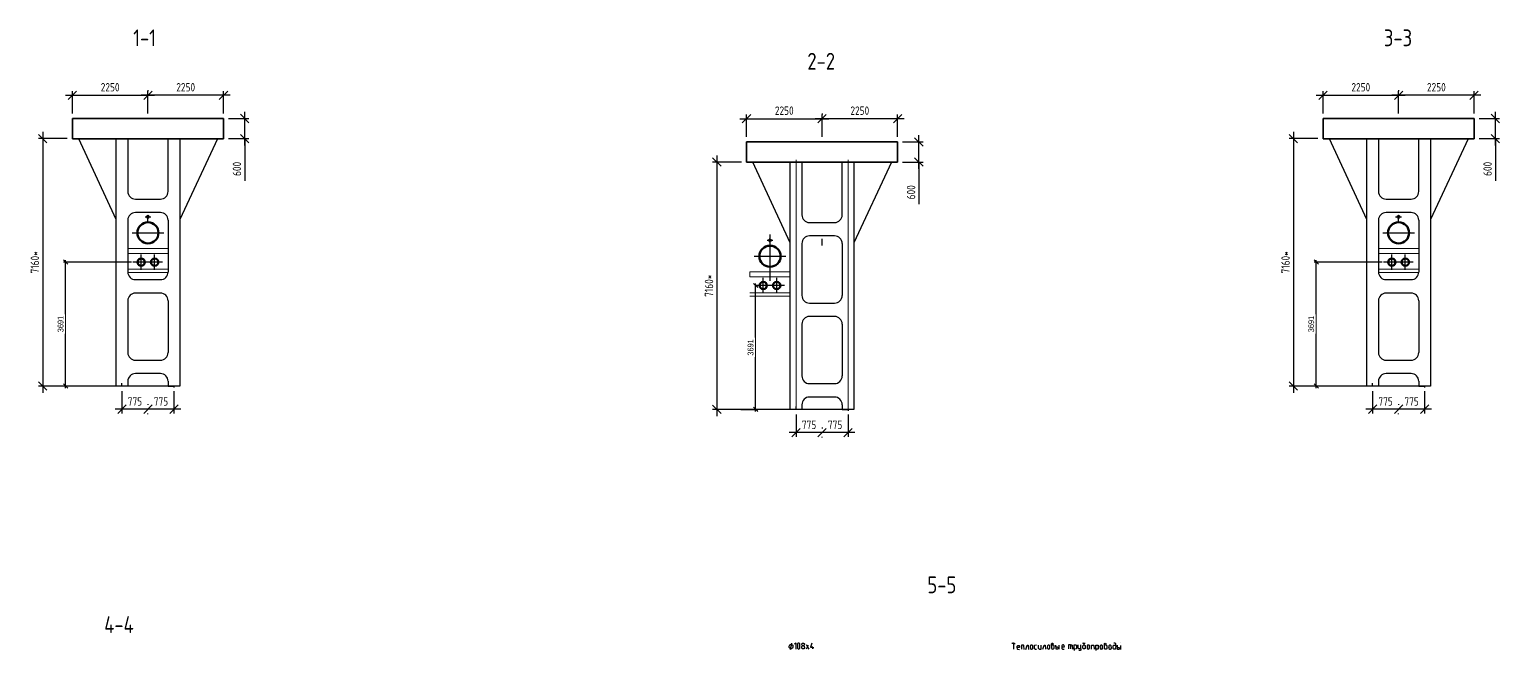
# Model space of a CAD drawing. Header units: inches. Extents: x -228863 to 215834, y 14270 to 189847.
# Drawn here: x 13409 to 57189, y 107798 to 126306 of the extents above; entities that cross this region are included whole.
import ezdxf

# ---------------------------------------------------------------- set-up
doc = ezdxf.new("R2010")
doc.units = ezdxf.units.IN
doc.header["$MEASUREMENT"] = 0
doc.linetypes.add('ACAD_ISO04W100', pattern=[30, 24, -3, 0, -3])
doc.linetypes.add('ГОСТ 2.303 5', pattern=[24, 20, -1.5, 1, -1.5])
doc.layers.get('0').update_dxf_attribs({"linetype": 'CONTINUOUS', "lineweight": 20})
doc.layers.get('Defpoints').update_dxf_attribs({"linetype": 'CONTINUOUS'})
for name, color, linetype in [('PFV', 7, 'CONTINUOUS'), ('неосновной', 7, 'CONTINUOUS'), ('осевая', 7, 'ACAD_ISO04W100')]:
    doc.layers.add(name, color=color, linetype=linetype)
for name, color, linetype, lineweight in [('Text', 7, 'CONTINUOUS', 30), ('Кислород НД', 192, 'CONTINUOUS', 53), ('ПИ_NG LP', 6, 'CONTINUOUS', 53), ('Сж.воздух', 4, 'CONTINUOUS', 53), ('СПДС_РАЗМЕРЫ', 7, 'CONTINUOUS', 25), ('ТХ_Опоры монт.', 36, 'CONTINUOUS', 20)]:
    doc.layers.add(name, color=color, linetype=linetype, lineweight=lineweight)
doc.styles.add('GOST 2.304', font='CS_Gost2304.shx')
doc.styles.get("Standard").update_dxf_attribs({"font": 'txt', "width": 0.75})
doc.styles.add('ГОСТ 2.304', font='CS_Gost2304.shx')
doc.dimstyles.new('10', dxfattribs={"dimtxt": 2.5, "dimasz": 2.5, "dimexe": 1.25, "dimexo": 1.5, "dimgap": 1, "dimtad": 1, "dimdec": 0, "dimlfac": 0.1, "dimtxsty": 'GOST 2.304', "dimblk": 'OBLIQUE', "dimcen": 0, "dimdle": 2, "dimazin": 2, "dimtfac": 0.75, "dimtdec": 0, "dimtmove": 1, "dimatfit": 3, "dimfxl": 1.25, "dimtolj": 1, "dimarcsym": 0})
doc.dimstyles.new('СПДС', dxfattribs={"dimtxt": 3.5, "dimasz": 2.5, "dimexe": 1.25, "dimexo": 0.65, "dimgap": 1.25, "dimtad": 1, "dimdec": 0, "dimtxsty": 'Standard', "dimblk": 'OBLIQUE', "dimblk1": 'OBLIQUE', "dimblk2": 'OBLIQUE', "dimcen": 2.5, "dimdle": 1.25, "dimclrt": 256, "dimadec": 0, "dimazin": 2, "dimtfac": 0.75, "dimtmove": 1, "dimatfit": 3, "dimfxl": 1, "dimtvp": 1, "dimtfill": 1, "dimtolj": 1, "dimarcsym": 1})

# ---------------------------------------------------------------- blocks, each defined once
blk = doc.blocks.new('_Oblique')
at = {"color": 0, "linetype": 'ByBlock', "lineweight": -2}
blk.add_line((-0.5, -0.5), (0.5, 0.5), dxfattribs=at)
blk = doc.blocks.new('*D21')
at = {"layer": 'Defpoints', "color": 0}
for p in [(17713, 115681), (16938, 114992), (16938, 114992)]:
    blk.add_point(p, dxfattribs=at)
at = {"layer": 'неосновной', "color": 0, "lineweight": -2}
for p, q in [((17713, 115531), (17713, 114867)), ((17913, 114992), (16738, 114992)), ((16938, 114842), (16938, 114867))]:
    blk.add_line(p, q, dxfattribs=at)
at = {"layer": 'неосновной', "color": 0, "lineweight": -2, "xscale": 250, "yscale": 250, "zscale": 250, "rotation": 180}
blk.add_blockref('_Oblique', (16938, 114992), dxfattribs=at)
at = {"layer": 'неосновной', "color": 0, "lineweight": -2, "xscale": 250, "yscale": 250, "zscale": 250}
blk.add_blockref('_Oblique', (17713, 114992), dxfattribs=at)
at = {"layer": 'неосновной', "color": 0, "linetype": 'ByBlock', "lineweight": 25, "ltscale": 50, "insert": (17326, 115222), "char_height": 250, "attachment_point": 5, "style": 'GOST 2.304'}
blk.add_mtext('\\A1;775', dxfattribs=at)
blk = doc.blocks.new('*D22')
at = {"layer": 'Defpoints', "color": 0}
for p in [(16163, 115681), (16163, 114992), (16938, 114992)]:
    blk.add_point(p, dxfattribs=at)
at = {"layer": 'неосновной', "color": 0, "lineweight": -2}
for p, q in [((16163, 115531), (16163, 114867)), ((17138, 114992), (15963, 114992)), ((16938, 115142), (16938, 115117))]:
    blk.add_line(p, q, dxfattribs=at)
at = {"layer": 'неосновной', "color": 0, "lineweight": -2, "xscale": 250, "yscale": 250, "zscale": 250, "rotation": 180}
blk.add_blockref('_Oblique', (16163, 114992), dxfattribs=at)
at = {"layer": 'неосновной', "color": 0, "lineweight": -2, "xscale": 250, "yscale": 250, "zscale": 250}
blk.add_blockref('_Oblique', (16938, 114992), dxfattribs=at)
at = {"layer": 'неосновной', "color": 0, "linetype": 'ByBlock', "lineweight": 25, "ltscale": 50, "insert": (16551, 115222), "char_height": 250, "attachment_point": 5, "style": 'GOST 2.304'}
blk.add_mtext('\\A1;775', dxfattribs=at)
blk = doc.blocks.new('*D23')
at = {"layer": 'Defpoints', "color": 0}
for p in [(14688, 123050), (13805, 115681), (15060, 115681)]:
    blk.add_point(p, dxfattribs=at)
at = {"layer": 'неосновной', "color": 0, "lineweight": -2}
for p, q in [((14538, 123050), (13680, 123050)), ((13805, 123250), (13805, 115481)), ((14910, 115681), (13680, 115681))]:
    blk.add_line(p, q, dxfattribs=at)
at = {"layer": 'неосновной', "color": 0, "lineweight": -2, "xscale": 250, "yscale": 250, "zscale": 250}
for p, rotation in [((13805, 123050), 90), ((13805, 115681), 270)]:
    blk.add_blockref('_Oblique', p, dxfattribs=dict(at, rotation=rotation))
at = {"layer": 'неосновной', "color": 0, "linetype": 'ByBlock', "ltscale": 50, "insert": (13573, 119365), "char_height": 250, "attachment_point": 5, "rotation": 90, "style": 'GOST 2.304'}
blk.add_mtext('\\A1;7160*', dxfattribs=at)
blk = doc.blocks.new('*D24')
at = {"layer": 'Defpoints', "color": 0}
for p in [(16938, 124342), (16938, 123650), (19188, 123650)]:
    blk.add_point(p, dxfattribs=at)
at = {"layer": 'неосновной', "color": 0, "lineweight": -2}
for p, q in [((19388, 124342), (16738, 124342)), ((16938, 123800), (16938, 124467)), ((19188, 123800), (19188, 124467))]:
    blk.add_line(p, q, dxfattribs=at)
at = {"layer": 'неосновной', "color": 0, "lineweight": -2, "xscale": 250, "yscale": 250, "zscale": 250, "rotation": 180}
blk.add_blockref('_Oblique', (16938, 124342), dxfattribs=at)
at = {"layer": 'неосновной', "color": 0, "lineweight": -2, "xscale": 250, "yscale": 250, "zscale": 250}
blk.add_blockref('_Oblique', (19188, 124342), dxfattribs=at)
at = {"layer": 'неосновной', "color": 0, "linetype": 'ByBlock', "ltscale": 50, "insert": (18063, 124582), "char_height": 250, "attachment_point": 5, "style": 'GOST 2.304'}
blk.add_mtext('\\A1;2250', dxfattribs=at)
blk = doc.blocks.new('*D25')
at = {"layer": 'Defpoints', "color": 0}
for p in [(16938, 124342), (16938, 124342), (14688, 123650)]:
    blk.add_point(p, dxfattribs=at)
at = {"layer": 'неосновной', "color": 0, "lineweight": -2}
for p, q in [((14488, 124342), (17138, 124342)), ((14688, 123800), (14688, 124467)), ((16938, 124492), (16938, 124467))]:
    blk.add_line(p, q, dxfattribs=at)
at = {"layer": 'неосновной', "color": 0, "lineweight": -2, "xscale": 250, "yscale": 250, "zscale": 250, "rotation": 180}
blk.add_blockref('_Oblique', (14688, 124342), dxfattribs=at)
at = {"layer": 'неосновной', "color": 0, "lineweight": -2, "xscale": 250, "yscale": 250, "zscale": 250}
blk.add_blockref('_Oblique', (16938, 124342), dxfattribs=at)
at = {"layer": 'неосновной', "color": 0, "linetype": 'ByBlock', "ltscale": 50, "insert": (15813, 124582), "char_height": 250, "attachment_point": 5, "style": 'GOST 2.304'}
blk.add_mtext('\\A1;2250', dxfattribs=at)
blk = doc.blocks.new('*D26')
at = {"layer": 'Defpoints', "color": 0}
for p in [(19188, 123650), (19822, 123650), (19188, 123050)]:
    blk.add_point(p, dxfattribs=at)
at = {"layer": 'неосновной', "color": 0, "lineweight": -2}
for p, q in [((19338, 123650), (19947, 123650)), ((19822, 122850), (19822, 123850)), ((19338, 123050), (19947, 123050)), ((19822, 123050), (19822, 121797))]:
    blk.add_line(p, q, dxfattribs=at)
at = {"layer": 'неосновной', "color": 0, "lineweight": -2, "xscale": 250, "yscale": 250, "zscale": 250}
for p, rotation in [((19822, 123650), 90), ((19822, 123050), 270)]:
    blk.add_blockref('_Oblique', p, dxfattribs=dict(at, rotation=rotation))
at = {"layer": 'неосновной', "color": 0, "linetype": 'ByBlock', "ltscale": 50, "insert": (19589, 122150), "char_height": 250, "attachment_point": 5, "rotation": 90, "style": 'GOST 2.304'}
blk.add_mtext('\\A1;600', dxfattribs=at)
blk = doc.blocks.new('*D159')
at = {"layer": 'Defpoints', "color": 0}
for p in [(14487, 119373), (16485, 119373), (14487, 115681)]:
    blk.add_point(p, dxfattribs=at)
at = {"layer": 'СПДС_РАЗМЕРЫ', "color": 0, "lineweight": -2}
for p, q in [((16452, 119373), (14424, 119373)), ((14487, 115619), (14487, 119435)), ((14454, 115681), (14424, 115681))]:
    blk.add_line(p, q, dxfattribs=at)
at = {"layer": 'СПДС_РАЗМЕРЫ', "color": 0, "lineweight": -2, "xscale": 125, "yscale": 125, "zscale": 125}
for p, rotation in [((14487, 119373), 90), ((14487, 115681), 270)]:
    blk.add_blockref('_Oblique', p, dxfattribs=dict(at, rotation=rotation))
at = {"layer": 'СПДС_РАЗМЕРЫ', "linetype": 'ByBlock', "ltscale": 50, "insert": (14337, 117527), "char_height": 175, "attachment_point": 5, "rotation": 90, "bg_fill": 3, "box_fill_scale": 1.25, "bg_fill_color": 256, "bg_fill_true_color": 13158600, "bg_fill_transparency": 0}
blk.add_mtext('\\A1;3691', dxfattribs=at)
blk = doc.blocks.new('*D160')
at = {"layer": 'Defpoints', "color": 0}
for p in [(37787, 114984), (37012, 114294), (37012, 114294)]:
    blk.add_point(p, dxfattribs=at)
at = {"layer": 'неосновной', "color": 0, "lineweight": -2}
for p, q in [((37787, 114834), (37787, 114169)), ((37987, 114294), (36812, 114294)), ((37012, 114144), (37012, 114169))]:
    blk.add_line(p, q, dxfattribs=at)
at = {"layer": 'неосновной', "color": 0, "lineweight": -2, "xscale": 250, "yscale": 250, "zscale": 250, "rotation": 180}
blk.add_blockref('_Oblique', (37012, 114294), dxfattribs=at)
at = {"layer": 'неосновной', "color": 0, "lineweight": -2, "xscale": 250, "yscale": 250, "zscale": 250}
blk.add_blockref('_Oblique', (37787, 114294), dxfattribs=at)
at = {"layer": 'неосновной', "color": 0, "linetype": 'ByBlock', "lineweight": 25, "ltscale": 50, "insert": (37400, 114525), "char_height": 250, "attachment_point": 5, "style": 'GOST 2.304'}
blk.add_mtext('\\A1;775', dxfattribs=at)
blk = doc.blocks.new('*D161')
at = {"layer": 'Defpoints', "color": 0}
for p in [(36237, 114984), (36237, 114294), (37012, 114294)]:
    blk.add_point(p, dxfattribs=at)
at = {"layer": 'неосновной', "color": 0, "lineweight": -2}
for p, q in [((36237, 114834), (36237, 114169)), ((37212, 114294), (36037, 114294)), ((37012, 114444), (37012, 114419))]:
    blk.add_line(p, q, dxfattribs=at)
at = {"layer": 'неосновной', "color": 0, "lineweight": -2, "xscale": 250, "yscale": 250, "zscale": 250, "rotation": 180}
blk.add_blockref('_Oblique', (36237, 114294), dxfattribs=at)
at = {"layer": 'неосновной', "color": 0, "lineweight": -2, "xscale": 250, "yscale": 250, "zscale": 250}
blk.add_blockref('_Oblique', (37012, 114294), dxfattribs=at)
at = {"layer": 'неосновной', "color": 0, "linetype": 'ByBlock', "lineweight": 25, "ltscale": 50, "insert": (36624, 114525), "char_height": 250, "attachment_point": 5, "style": 'GOST 2.304'}
blk.add_mtext('\\A1;775', dxfattribs=at)
blk = doc.blocks.new('*D162')
at = {"layer": 'Defpoints', "color": 0}
for p in [(34762, 122352), (33879, 114984), (35133, 114984)]:
    blk.add_point(p, dxfattribs=at)
at = {"layer": 'неосновной', "color": 0, "lineweight": -2}
for p, q in [((34612, 122352), (33754, 122352)), ((33879, 122552), (33879, 114784)), ((34983, 114984), (33754, 114984))]:
    blk.add_line(p, q, dxfattribs=at)
at = {"layer": 'неосновной', "color": 0, "lineweight": -2, "xscale": 250, "yscale": 250, "zscale": 250}
for p, rotation in [((33879, 122352), 90), ((33879, 114984), 270)]:
    blk.add_blockref('_Oblique', p, dxfattribs=dict(at, rotation=rotation))
at = {"layer": 'неосновной', "color": 0, "linetype": 'ByBlock', "ltscale": 50, "insert": (33646, 118668), "char_height": 250, "attachment_point": 5, "rotation": 90, "style": 'GOST 2.304'}
blk.add_mtext('\\A1;7160*', dxfattribs=at)
blk = doc.blocks.new('*D163')
at = {"layer": 'Defpoints', "color": 0}
for p in [(37012, 123645), (37012, 122952), (39262, 122952)]:
    blk.add_point(p, dxfattribs=at)
at = {"layer": 'неосновной', "color": 0, "lineweight": -2}
for p, q in [((39462, 123645), (36812, 123645)), ((37012, 123102), (37012, 123770)), ((39262, 123102), (39262, 123770))]:
    blk.add_line(p, q, dxfattribs=at)
at = {"layer": 'неосновной', "color": 0, "lineweight": -2, "xscale": 250, "yscale": 250, "zscale": 250, "rotation": 180}
blk.add_blockref('_Oblique', (37012, 123645), dxfattribs=at)
at = {"layer": 'неосновной', "color": 0, "lineweight": -2, "xscale": 250, "yscale": 250, "zscale": 250}
blk.add_blockref('_Oblique', (39262, 123645), dxfattribs=at)
at = {"layer": 'неосновной', "color": 0, "linetype": 'ByBlock', "ltscale": 50, "insert": (38137, 123885), "char_height": 250, "attachment_point": 5, "style": 'GOST 2.304'}
blk.add_mtext('\\A1;2250', dxfattribs=at)
blk = doc.blocks.new('*D164')
at = {"layer": 'Defpoints', "color": 0}
for p in [(37012, 123645), (37012, 123645), (34762, 122952)]:
    blk.add_point(p, dxfattribs=at)
at = {"layer": 'неосновной', "color": 0, "lineweight": -2}
for p, q in [((34562, 123645), (37212, 123645)), ((34762, 123102), (34762, 123770)), ((37012, 123795), (37012, 123770))]:
    blk.add_line(p, q, dxfattribs=at)
at = {"layer": 'неосновной', "color": 0, "lineweight": -2, "xscale": 250, "yscale": 250, "zscale": 250, "rotation": 180}
blk.add_blockref('_Oblique', (34762, 123645), dxfattribs=at)
at = {"layer": 'неосновной', "color": 0, "lineweight": -2, "xscale": 250, "yscale": 250, "zscale": 250}
blk.add_blockref('_Oblique', (37012, 123645), dxfattribs=at)
at = {"layer": 'неосновной', "color": 0, "linetype": 'ByBlock', "ltscale": 50, "insert": (35887, 123885), "char_height": 250, "attachment_point": 5, "style": 'GOST 2.304'}
blk.add_mtext('\\A1;2250', dxfattribs=at)
blk = doc.blocks.new('*D165')
at = {"layer": 'Defpoints', "color": 0}
for p in [(39262, 122952), (39895, 122952), (39262, 122352)]:
    blk.add_point(p, dxfattribs=at)
at = {"layer": 'неосновной', "color": 0, "lineweight": -2}
for p, q in [((39895, 122152), (39895, 123152)), ((39412, 122952), (40020, 122952)), ((39412, 122352), (40020, 122352)), ((39895, 122352), (39895, 121100))]:
    blk.add_line(p, q, dxfattribs=at)
at = {"layer": 'неосновной', "color": 0, "lineweight": -2, "xscale": 250, "yscale": 250, "zscale": 250}
for p, rotation in [((39895, 122952), 90), ((39895, 122352), 270)]:
    blk.add_blockref('_Oblique', p, dxfattribs=dict(at, rotation=rotation))
at = {"layer": 'неосновной', "color": 0, "linetype": 'ByBlock', "ltscale": 50, "insert": (39663, 121453), "char_height": 250, "attachment_point": 5, "rotation": 90, "style": 'GOST 2.304'}
blk.add_mtext('\\A1;600', dxfattribs=at)
blk = doc.blocks.new('*D166')
at = {"layer": 'Defpoints', "color": 0}
for p in [(35009, 118676), (35033, 118676), (34561, 114984)]:
    blk.add_point(p, dxfattribs=at)
at = {"layer": 'СПДС_РАЗМЕРЫ', "color": 0, "lineweight": -2}
for p, q in [((35033, 114922), (35033, 118738)), ((35041, 118676), (35096, 118676)), ((34593, 114984), (35096, 114984))]:
    blk.add_line(p, q, dxfattribs=at)
at = {"layer": 'СПДС_РАЗМЕРЫ', "color": 0, "lineweight": -2, "xscale": 125, "yscale": 125, "zscale": 125}
for p, rotation in [((35033, 118676), 90), ((35033, 114984), 270)]:
    blk.add_blockref('_Oblique', p, dxfattribs=dict(at, rotation=rotation))
at = {"layer": 'СПДС_РАЗМЕРЫ', "linetype": 'ByBlock', "ltscale": 50, "insert": (34883, 116830), "char_height": 175, "attachment_point": 5, "rotation": 90, "bg_fill": 3, "box_fill_scale": 1.25, "bg_fill_color": 256, "bg_fill_true_color": 13158600, "bg_fill_transparency": 0}
blk.add_mtext('\\A1;3691', dxfattribs=at)
blk = doc.blocks.new('*D174')
at = {"layer": 'Defpoints', "color": 0}
for p in [(54956, 115681), (54180, 114992), (54180, 114992)]:
    blk.add_point(p, dxfattribs=at)
at = {"layer": 'неосновной', "color": 0, "lineweight": -2}
for p, q in [((54956, 115531), (54956, 114867)), ((55156, 114992), (53980, 114992)), ((54180, 114842), (54180, 114867))]:
    blk.add_line(p, q, dxfattribs=at)
at = {"layer": 'неосновной', "color": 0, "lineweight": -2, "xscale": 250, "yscale": 250, "zscale": 250, "rotation": 180}
blk.add_blockref('_Oblique', (54180, 114992), dxfattribs=at)
at = {"layer": 'неосновной', "color": 0, "lineweight": -2, "xscale": 250, "yscale": 250, "zscale": 250}
blk.add_blockref('_Oblique', (54956, 114992), dxfattribs=at)
at = {"layer": 'неосновной', "color": 0, "linetype": 'ByBlock', "lineweight": 25, "ltscale": 50, "insert": (54568, 115222), "char_height": 250, "attachment_point": 5, "style": 'GOST 2.304'}
blk.add_mtext('\\A1;775', dxfattribs=at)
blk = doc.blocks.new('*D175')
at = {"layer": 'Defpoints', "color": 0}
for p in [(53406, 115681), (53406, 114992), (54180, 114992)]:
    blk.add_point(p, dxfattribs=at)
at = {"layer": 'неосновной', "color": 0, "lineweight": -2}
for p, q in [((53406, 115531), (53406, 114867)), ((54380, 114992), (53206, 114992)), ((54180, 115142), (54180, 115117))]:
    blk.add_line(p, q, dxfattribs=at)
at = {"layer": 'неосновной', "color": 0, "lineweight": -2, "xscale": 250, "yscale": 250, "zscale": 250, "rotation": 180}
blk.add_blockref('_Oblique', (53406, 114992), dxfattribs=at)
at = {"layer": 'неосновной', "color": 0, "lineweight": -2, "xscale": 250, "yscale": 250, "zscale": 250}
blk.add_blockref('_Oblique', (54180, 114992), dxfattribs=at)
at = {"layer": 'неосновной', "color": 0, "linetype": 'ByBlock', "lineweight": 25, "ltscale": 50, "insert": (53793, 115222), "char_height": 250, "attachment_point": 5, "style": 'GOST 2.304'}
blk.add_mtext('\\A1;775', dxfattribs=at)
blk = doc.blocks.new('*D176')
at = {"layer": 'Defpoints', "color": 0}
for p in [(51930, 123050), (51047, 115681), (52302, 115681)]:
    blk.add_point(p, dxfattribs=at)
at = {"layer": 'неосновной', "color": 0, "lineweight": -2}
for p, q in [((51780, 123050), (50922, 123050)), ((51047, 123250), (51047, 115481)), ((52152, 115681), (50922, 115681))]:
    blk.add_line(p, q, dxfattribs=at)
at = {"layer": 'неосновной', "color": 0, "lineweight": -2, "xscale": 250, "yscale": 250, "zscale": 250}
for p, rotation in [((51047, 123050), 90), ((51047, 115681), 270)]:
    blk.add_blockref('_Oblique', p, dxfattribs=dict(at, rotation=rotation))
at = {"layer": 'неосновной', "color": 0, "linetype": 'ByBlock', "ltscale": 50, "insert": (50815, 119365), "char_height": 250, "attachment_point": 5, "rotation": 90, "style": 'GOST 2.304'}
blk.add_mtext('\\A1;7160*', dxfattribs=at)
blk = doc.blocks.new('*D177')
at = {"layer": 'Defpoints', "color": 0}
for p in [(54180, 124342), (54180, 123650), (56430, 123650)]:
    blk.add_point(p, dxfattribs=at)
at = {"layer": 'неосновной', "color": 0, "lineweight": -2}
for p, q in [((56630, 124342), (53980, 124342)), ((54180, 123800), (54180, 124467)), ((56430, 123800), (56430, 124467))]:
    blk.add_line(p, q, dxfattribs=at)
at = {"layer": 'неосновной', "color": 0, "lineweight": -2, "xscale": 250, "yscale": 250, "zscale": 250, "rotation": 180}
blk.add_blockref('_Oblique', (54180, 124342), dxfattribs=at)
at = {"layer": 'неосновной', "color": 0, "lineweight": -2, "xscale": 250, "yscale": 250, "zscale": 250}
blk.add_blockref('_Oblique', (56430, 124342), dxfattribs=at)
at = {"layer": 'неосновной', "color": 0, "linetype": 'ByBlock', "ltscale": 50, "insert": (55306, 124582), "char_height": 250, "attachment_point": 5, "style": 'GOST 2.304'}
blk.add_mtext('\\A1;2250', dxfattribs=at)
blk = doc.blocks.new('*D178')
at = {"layer": 'Defpoints', "color": 0}
for p in [(54180, 124342), (54180, 124342), (51930, 123650)]:
    blk.add_point(p, dxfattribs=at)
at = {"layer": 'неосновной', "color": 0, "lineweight": -2}
for p, q in [((51730, 124342), (54380, 124342)), ((51930, 123800), (51930, 124467)), ((54180, 124492), (54180, 124467))]:
    blk.add_line(p, q, dxfattribs=at)
at = {"layer": 'неосновной', "color": 0, "lineweight": -2, "xscale": 250, "yscale": 250, "zscale": 250, "rotation": 180}
blk.add_blockref('_Oblique', (51930, 124342), dxfattribs=at)
at = {"layer": 'неосновной', "color": 0, "lineweight": -2, "xscale": 250, "yscale": 250, "zscale": 250}
blk.add_blockref('_Oblique', (54180, 124342), dxfattribs=at)
at = {"layer": 'неосновной', "color": 0, "linetype": 'ByBlock', "ltscale": 50, "insert": (53056, 124582), "char_height": 250, "attachment_point": 5, "style": 'GOST 2.304'}
blk.add_mtext('\\A1;2250', dxfattribs=at)
blk = doc.blocks.new('*D179')
at = {"layer": 'Defpoints', "color": 0}
for p in [(56430, 123650), (57064, 123650), (56430, 123050)]:
    blk.add_point(p, dxfattribs=at)
at = {"layer": 'неосновной', "color": 0, "lineweight": -2}
for p, q in [((56580, 123650), (57189, 123650)), ((57064, 122850), (57064, 123850)), ((56580, 123050), (57189, 123050)), ((57064, 123050), (57064, 121797))]:
    blk.add_line(p, q, dxfattribs=at)
at = {"layer": 'неосновной', "color": 0, "lineweight": -2, "xscale": 250, "yscale": 250, "zscale": 250}
for p, rotation in [((57064, 123650), 90), ((57064, 123050), 270)]:
    blk.add_blockref('_Oblique', p, dxfattribs=dict(at, rotation=rotation))
at = {"layer": 'неосновной', "color": 0, "linetype": 'ByBlock', "ltscale": 50, "insert": (56831, 122150), "char_height": 250, "attachment_point": 5, "rotation": 90, "style": 'GOST 2.304'}
blk.add_mtext('\\A1;600', dxfattribs=at)
blk = doc.blocks.new('*D180')
at = {"layer": 'Defpoints', "color": 0}
for p in [(51729, 119373), (53727, 119373), (51729, 115681)]:
    blk.add_point(p, dxfattribs=at)
at = {"layer": 'СПДС_РАЗМЕРЫ', "color": 0, "lineweight": -2}
for p, q in [((53695, 119373), (51667, 119373)), ((51729, 115619), (51729, 119435)), ((51697, 115681), (51667, 115681))]:
    blk.add_line(p, q, dxfattribs=at)
at = {"layer": 'СПДС_РАЗМЕРЫ', "color": 0, "lineweight": -2, "xscale": 125, "yscale": 125, "zscale": 125}
for p, rotation in [((51729, 119373), 90), ((51729, 115681), 270)]:
    blk.add_blockref('_Oblique', p, dxfattribs=dict(at, rotation=rotation))
at = {"layer": 'СПДС_РАЗМЕРЫ', "linetype": 'ByBlock', "ltscale": 50, "insert": (51579, 117527), "char_height": 175, "attachment_point": 5, "rotation": 90, "bg_fill": 3, "box_fill_scale": 1.25, "bg_fill_color": 256, "bg_fill_true_color": 13158600, "bg_fill_transparency": 0}
blk.add_mtext('\\A1;3691', dxfattribs=at)

msp = doc.modelspace()

# ---------------------------------------------------------------- linework, layer by layer
at = {"linetype": 'ByBlock', "ltscale": 100}
for p, q in [((16338.327, 119779.5), (17538.327, 119779.5)), ((16338.327, 119629.5), (17538.327, 119629.5)), ((53580.5, 119779.5), (54780.5, 119779.5)), ((53580.5, 119629.5), (54780.5, 119629.5)), ((16338.327, 119158.217), (17538.327, 119158.217)), ((34862, 119082.283), (36062, 119082.283)), ((53580.5, 119158.217), (54780.5, 119158.217)), ((16338.327, 119058.217), (17538.327, 119058.217)), ((34862, 118932.283), (36062, 118932.283)), ((53580.5, 119058.217), (54780.5, 119058.217)), ((34862, 118461), (36062, 118461)), ((34862, 118361), (36062, 118361))]:
    msp.add_line(p, q, dxfattribs=at)
at = {"layer": 'PFV', "color": 0}
for points in [[(36073.947, 107865.324, 0), (36048.442, 107871.699, 0), (36032.502, 107894.014, 0), (36032.502, 107932.269, 0), (36051.632, 107973.714, 0), (36073.947, 107983.279, 0), (36093.077, 107983.279, 0), (36099.452, 107973.714, 0)], [(36073.947, 107855.759, 0), (36099.452, 107957.774, 0), (36099.452, 107980.089, 0), (36109.017, 107980.089, 0), (36137.708, 107964.149, 0), (36147.272, 107945.024, 0), (36144.083, 107897.204, 0), (36128.143, 107868.509, 0), (36105.827, 107855.759, 0), (36070.758, 107852.573, 0), (36061.197, 107817.503, 0)], [(36105.827, 107980.089, 0), (36105.827, 107999.219, 0), (36109.017, 108002.404, 0), (36109.017, 108008.78, 0), (36112.203, 108011.969, 0), (36112.203, 108015.159, 0)], [(36230.158, 108021.534, 0), (36204.653, 108002.404, 0), (36191.903, 107986.464, 0)], [(36230.158, 108021.534, 0), (36230.158, 108027.909, 0)], [(36230.158, 108021.534, 0), (36230.158, 107846.194, 0)], [(36309.858, 107846.194, 0), (36335.359, 107852.573, 0), (36354.489, 107871.699, 0), (36354.489, 108002.404, 0), (36332.173, 108024.72, 0), (36303.479, 108024.72, 0), (36284.353, 108008.78, 0), (36277.978, 107992.84, 0), (36281.163, 107868.509, 0), (36309.858, 107846.194, 0)], [(36430.999, 107945.024, 0), (36408.684, 107983.279, 0), (36421.434, 108015.159, 0), (36434.189, 108024.72, 0), (36459.689, 108024.72, 0), (36478.819, 108008.78, 0), (36485.194, 107999.219, 0), (36482.004, 107967.339, 0), (36466.064, 107951.399, 0), (36469.254, 107938.644, 0), (36482.004, 107925.894, 0), (36488.384, 107884.449, 0), (36466.064, 107849.384, 0), (36434.189, 107849.384, 0), (36411.869, 107874.888, 0), (36411.869, 107922.704, 0), (36430.999, 107945.024, 0), (36427.809, 107948.209, 0)], [(36430.999, 107945.024, 0), (36434.189, 107945.024, 0), (36437.374, 107948.209, 0), (36459.689, 107948.209, 0), (36462.879, 107945.024, 0), (36466.064, 107945.024, 0)], [(36577.645, 107900.389, 0), (36558.519, 107878.074, 0), (36539.389, 107843.008, 0)], [(36577.645, 107922.704, 0), (36564.894, 107932.269, 0), (36545.765, 107967.339, 0)], [(36577.645, 107900.389, 0), (36577.645, 107922.704, 0), (36590.395, 107929.084, 0), (36609.525, 107964.149, 0)], [(36577.645, 107900.389, 0), (36584.02, 107900.389, 0), (36615.9, 107846.194, 0)], [(36730.666, 107890.829, 0), (36676.47, 107894.014, 0), (36676.47, 107913.144, 0), (36717.915, 108027.909, 0)], [(36730.666, 107890.829, 0), (36733.855, 107894.014, 0), (36730.666, 107897.204, 0), (36730.666, 107922.704, 0)], [(36730.666, 107890.829, 0), (36765.735, 107890.829, 0)], [(36730.666, 107890.829, 0), (36730.666, 107849.384, 0)], [(36733.855, 107890.829, 0), (36730.666, 107890.829, 0)], [(42714.468, 108015.159, 0), (42695.338, 108015.159, 0), (42692.153, 108011.969, 0), (42663.458, 108011.969, 0)], [(42714.468, 108015.159, 0), (42711.278, 107836.633, 0)], [(42714.468, 108015.159, 0), (42739.973, 108015.159, 0), (42743.158, 108011.969, 0), (42762.288, 108011.969, 0)], [(42819.669, 107894.014, 0), (42819.669, 107925.894, 0), (42838.798, 107954.584, 0), (42880.243, 107954.584, 0), (42892.994, 107938.644, 0), (42892.994, 107894.014, 0), (42816.483, 107890.829, 0), (42819.669, 107849.384, 0), (42832.423, 107836.633, 0), (42838.798, 107836.633, 0), (42896.179, 107833.444, 0)], [(43026.889, 107833.444, 0), (43023.699, 107948.209, 0), (43014.134, 107957.774, 0), (42947.189, 107957.774, 0), (42947.189, 107836.633, 0)], [(43081.084, 107833.444, 0), (43116.15, 107964.149, 0), (43154.405, 107964.149, 0), (43157.595, 107833.444, 0)], [(43250.045, 107839.819, 0), (43281.925, 107855.759, 0), (43288.301, 107868.509, 0), (43288.301, 107941.834, 0), (43265.985, 107964.149, 0), (43227.73, 107957.774, 0), (43221.355, 107954.584, 0), (43211.79, 107922.704, 0), (43214.975, 107858.948, 0), (43234.105, 107843.008, 0), (43246.856, 107843.008, 0), (43250.045, 107839.819, 0)], [(43358.436, 107839.819, 0), (43342.496, 107855.759, 0), (43342.496, 107948.209, 0), (43348.871, 107960.964, 0), (43399.881, 107967.339, 0)], [(43358.436, 107839.819, 0), (43399.881, 107839.819, 0)], [(43485.952, 107839.819, 0), (43466.826, 107852.573, 0), (43457.261, 107865.324, 0), (43454.076, 107964.149, 0)], [(43485.952, 107839.819, 0), (43533.772, 107843.008, 0), (43533.772, 107964.149, 0)], [(43584.782, 107836.633, 0), (43623.037, 107964.149, 0), (43661.292, 107964.149, 0), (43664.478, 107843.008, 0)], [(43750.553, 107852.573, 0), (43750.553, 107843.008, 0), (43776.058, 107849.384, 0), (43791.998, 107862.134, 0), (43798.373, 107878.074, 0), (43795.188, 107938.644, 0), (43779.248, 107960.964, 0), (43744.178, 107964.149, 0), (43721.863, 107945.024, 0), (43718.673, 107897.204, 0), (43721.863, 107865.324, 0), (43725.052, 107858.948, 0), (43734.613, 107858.948, 0), (43750.553, 107852.573, 0), (43740.992, 107846.194, 0), (43740.992, 107855.759, 0)], [(43725.052, 107865.324, 0), (43728.238, 107865.324, 0), (43728.238, 107868.509, 0), (43725.052, 107871.699, 0), (43721.863, 107871.699, 0)], [(43740.992, 107855.759, 0), (43740.992, 107858.948, 0), (43737.803, 107862.134, 0), (43734.613, 107862.134, 0), (43734.613, 107858.948, 0)], [(43734.613, 107858.948, 0), (43734.613, 107855.759, 0)], [(43750.553, 107852.573, 0), (43753.743, 107855.759, 0)], [(43849.383, 107954.584, 0), (43849.383, 108002.404, 0), (43862.133, 108018.344, 0), (43884.448, 108018.344, 0), (43890.823, 107996.029, 0), (43878.073, 107976.899, 0), (43874.883, 107964.149, 0), (43849.383, 107954.584, 0), (43849.383, 107878.074, 0), (43858.943, 107855.759, 0), (43862.133, 107855.759, 0), (43871.698, 107846.194, 0), (43903.578, 107849.384, 0), (43922.704, 107868.509, 0), (43922.704, 107945.024, 0), (43903.578, 107964.149, 0), (43878.073, 107967.339, 0)], [(43878.073, 107967.339, 0), (43874.883, 107967.339, 0)], [(43980.089, 107906.769, 0), (44018.344, 107906.769, 0), (44040.659, 107894.014, 0), (44040.659, 107858.948, 0), (44021.529, 107843.008, 0), (43980.089, 107846.194, 0), (43976.899, 107964.149, 0)], [(44075.724, 107843.008, 0), (44075.724, 107960.964, 0), (44072.539, 107964.149, 0)], [(44155.425, 107906.769, 0), (44228.75, 107906.769, 0), (44222.375, 107954.584, 0), (44203.245, 107967.339, 0), (44180.93, 107967.339, 0), (44164.99, 107960.964, 0), (44155.425, 107945.024, 0), (44155.425, 107862.134, 0), (44174.554, 107843.008, 0), (44225.56, 107846.194, 0)], [(44410.461, 107970.524, 0), (44359.455, 107970.524, 0), (44356.266, 107967.339, 0), (44353.08, 107967.339, 0), (44353.08, 107849.384, 0)], [(44410.461, 107970.524, 0), (44410.461, 107849.384, 0)], [(44410.461, 107970.524, 0), (44442.341, 107970.524, 0), (44464.656, 107957.774, 0), (44467.846, 107846.194, 0)], [(44522.041, 107846.194, 0), (44518.851, 107948.209, 0), (44522.041, 107967.339, 0), (44563.486, 107973.714, 0), (44588.987, 107957.774, 0), (44588.987, 107858.948, 0), (44576.236, 107849.384, 0), (44522.041, 107846.194, 0), (44518.851, 107801.563, 0)], [(44719.692, 107849.384, 0), (44655.937, 107852.573, 0), (44643.182, 107871.699, 0), (44643.182, 107967.339, 0)], [(44719.692, 107849.384, 0), (44719.692, 107811.128, 0), (44700.567, 107798.378, 0), (44659.122, 107798.378, 0)], [(44719.692, 107849.384, 0), (44722.882, 107852.573, 0), (44722.882, 107967.339, 0)], [(44821.708, 107970.524, 0), (44847.213, 107951.399, 0), (44847.213, 107862.134, 0), (44828.083, 107849.384, 0), (44802.582, 107849.384, 0), (44777.077, 107868.509, 0), (44777.077, 107945.024, 0), (44793.017, 107964.149, 0), (44821.708, 107970.524, 0), (44815.333, 107986.464, 0), (44789.828, 108008.78, 0), (44786.642, 108024.72, 0), (44847.213, 108024.72, 0)], [(44786.642, 108024.72, 0), (44777.077, 108024.72, 0)], [(44939.663, 107846.194, 0), (44958.793, 107852.573, 0), (44974.733, 107862.134, 0), (44974.733, 107948.209, 0), (44961.978, 107964.149, 0), (44920.538, 107964.149, 0), (44904.598, 107945.024, 0), (44904.598, 107868.509, 0), (44920.538, 107852.573, 0), (44930.098, 107852.573, 0), (44939.663, 107846.194, 0)], [(45032.114, 107839.819, 0), (45035.303, 107964.149, 0), (45092.684, 107964.149, 0), (45108.624, 107951.399, 0), (45111.814, 107839.819, 0)], [(45162.819, 107843.008, 0), (45162.819, 107964.149, 0), (45213.829, 107964.149, 0), (45229.769, 107957.774, 0), (45236.144, 107948.209, 0), (45236.144, 107852.573, 0), (45226.58, 107843.008, 0), (45162.819, 107843.008, 0), (45162.819, 107798.378, 0)], [(45328.595, 107839.819, 0), (45360.475, 107855.759, 0), (45366.85, 107874.888, 0), (45363.66, 107938.644, 0), (45344.535, 107960.964, 0), (45312.655, 107960.964, 0), (45299.905, 107951.399, 0), (45287.15, 107922.704, 0), (45290.34, 107868.509, 0), (45309.465, 107846.194, 0), (45312.655, 107846.194, 0), (45328.595, 107839.819, 0)], [(45481.616, 107954.584, 0), (45459.301, 107967.339, 0), (45424.235, 107957.774, 0), (45424.235, 108008.78, 0), (45443.361, 108015.159, 0), (45459.301, 108008.78, 0), (45459.301, 107980.089, 0), (45459.301, 107973.714, 0), (45462.49, 107967.339, 0)], [(45481.616, 107954.584, 0), (45487.991, 107954.584, 0), (45497.556, 107929.084, 0), (45494.37, 107855.759, 0), (45468.865, 107839.819, 0), (45443.361, 107843.008, 0), (45424.235, 107855.759, 0), (45424.235, 107951.399, 0), (45427.421, 107957.774, 0)], [(45475.241, 107957.774, 0), (45475.241, 107960.964, 0)], [(45481.616, 107954.584, 0), (45481.616, 107951.399, 0), (45478.43, 107951.399, 0), (45475.241, 107954.584, 0), (45475.241, 107957.774, 0)], [(45551.751, 107890.829, 0), (45554.941, 107897.204, 0), (45554.941, 107890.829, 0), (45554.941, 107858.948, 0), (45577.256, 107839.819, 0), (45590.006, 107839.819, 0), (45599.571, 107836.633, 0), (45621.886, 107852.573, 0), (45631.451, 107884.449, 0), (45625.076, 107941.834, 0), (45599.571, 107964.149, 0), (45570.881, 107957.774, 0), (45554.941, 107941.834, 0), (45554.941, 107897.204, 0)], [(45752.592, 107945.024, 0), (45758.967, 107951.399, 0), (45755.782, 107855.759, 0), (45736.652, 107836.633, 0), (45704.772, 107836.633, 0), (45685.647, 107858.948, 0), (45679.271, 107871.699, 0), (45682.457, 107919.519, 0), (45695.211, 107957.774, 0), (45739.842, 107957.774, 0), (45749.407, 107945.024, 0), (45755.782, 107945.024, 0)], [(45758.967, 107951.399, 0), (45758.967, 107996.029, 0), (45727.092, 108018.344, 0), (45701.587, 108018.344, 0)], [(45816.352, 107894.014, 0), (45848.232, 107894.014, 0), (45870.547, 107884.449, 0), (45876.923, 107849.384, 0), (45854.607, 107830.254, 0), (45813.162, 107833.444, 0), (45813.162, 107960.964, 0)], [(45908.803, 108050.225, 0), (45911.992, 108050.225, 0)], [(45908.803, 107833.444, 0), (45908.803, 107951.399, 0)]]:
    msp.add_polyline3d(points, dxfattribs=at)
at = {"layer": 'Кислород НД', "linetype": 'ByBlock', "ltscale": 100}
for centre in [(16738.327, 119372.717), (17138.327, 119372.717), (53980.5, 119372.717), (54380.5, 119372.717), (35262, 118675.5), (35662, 118675.5)]:
    msp.add_circle(centre, 109.5, dxfattribs=at)
at = {"layer": 'неосновной', "lineweight": 35, "ltscale": 100}
for p, q in [((14688.327, 123049.5), (14688.327, 123649.5)), ((14688.327, 123649.5), (19188.327, 123649.5)), ((19188.327, 123049.5), (19188.327, 123649.5)), ((51930.5, 123049.5), (51930.5, 123649.5)), ((51930.5, 123649.5), (56430.5, 123649.5)), ((56430.5, 123049.5), (56430.5, 123649.5)), ((19188.327, 123049.5), (14688.327, 123049.5)), ((56430.5, 123049.5), (51930.5, 123049.5)), ((34762, 122352.283), (34762, 122952.283)), ((34762, 122952.283), (39262, 122952.283)), ((39262, 122352.283), (39262, 122952.283)), ((39262, 122352.283), (34762, 122352.283))]:
    msp.add_line(p, q, dxfattribs=at)
at = {"layer": 'неосновной', "ltscale": 100}
for p, q in [((14688.327, 123049.5), (14688.327, 123649.5)), ((51930.5, 123049.5), (51930.5, 123649.5)), ((15988.327, 120645.363), (14881.653, 123049.5)), ((19006.426, 123049.5), (17888.327, 120645.363)), ((53230.5, 120645.363), (52123.826, 123049.5)), ((56248.599, 123049.5), (55130.5, 120645.363)), ((34762, 122352.283), (34762, 122952.283)), ((36062, 119948.145), (34955.326, 122352.283)), ((39080.099, 122352.283), (37962, 119948.145)), ((17888.327, 115681.456), (14876.296, 115681.456)), ((55130.5, 115681.456), (52118.469, 115681.456)), ((37962, 114984.239), (34949.969, 114984.239))]:
    msp.add_line(p, q, dxfattribs=at)
at = {"layer": 'неосновной', "lineweight": 25, "ltscale": 100}
for p, q in [((15988.327, 115681.456), (15988.327, 123049.5)), ((16338.327, 123049.5), (16338.327, 121477.208)), ((17538.327, 121477.208), (17538.327, 123049.5)), ((17888.327, 123049.5), (17538.327, 123049.5)), ((17888.327, 123049.5), (17538.327, 123049.5)), ((17888.327, 123049.5), (17888.327, 115681.456)), ((17888.327, 123049.5), (17888.327, 115889.5)), ((53230.5, 115681.456), (53230.5, 123049.5)), ((53580.5, 123049.5), (53580.5, 121477.208)), ((54780.5, 121477.208), (54780.5, 123049.5)), ((55130.5, 123049.5), (54780.5, 123049.5)), ((55130.5, 123049.5), (54780.5, 123049.5)), ((55130.5, 123049.5), (55130.5, 115681.456)), ((55130.5, 123049.5), (55130.5, 115889.5)), ((36062, 114984.239), (36062, 122352.283)), ((36412, 122352.283), (36412, 120779.99)), ((37612, 120779.99), (37612, 122352.283)), ((37962, 122352.283), (37612, 122352.283)), ((37962, 122352.283), (37612, 122352.283)), ((37962, 122352.283), (37962, 114984.239)), ((37962, 122352.283), (37962, 115192.283)), ((16566.035, 121249.5), (17310.619, 121249.5)), ((17310.619, 120849.5), (16566.035, 120849.5)), ((53808.208, 121249.5), (54552.792, 121249.5)), ((54552.792, 120849.5), (53808.208, 120849.5)), ((16338.327, 120621.792), (16338.327, 119077.208)), ((17538.327, 120621.792), (17538.327, 119077.208)), ((36639.708, 120552.283), (37384.292, 120552.283)), ((53580.5, 120621.792), (53580.5, 119077.208)), ((54780.5, 120621.792), (54780.5, 119077.208)), ((37384.292, 120152.283), (36639.708, 120152.283)), ((36412, 119924.575), (36412, 118379.99)), ((37612, 119924.575), (37612, 118379.99)), ((16566.035, 118849.5), (17310.619, 118849.5)), ((53808.208, 118849.5), (54552.792, 118849.5)), ((16338.327, 118221.792), (16338.327, 116677.208)), ((17310.619, 118449.5), (16566.035, 118449.5)), ((17538.327, 118221.792), (17538.327, 116677.208)), ((53580.5, 118221.792), (53580.5, 116677.208)), ((54552.792, 118449.5), (53808.208, 118449.5)), ((54780.5, 118221.792), (54780.5, 116677.208)), ((36639.708, 118152.283), (37384.292, 118152.283)), ((36412, 117524.575), (36412, 115979.99)), ((37384.292, 117752.283), (36639.708, 117752.283)), ((37612, 117524.575), (37612, 115979.99)), ((16566.035, 116449.5), (17310.619, 116449.5)), ((17310.619, 116049.5), (16566.035, 116049.5)), ((53808.208, 116449.5), (54552.792, 116449.5)), ((54552.792, 116049.5), (53808.208, 116049.5)), ((16163.327, 115681.456), (16163.327, 115763.77)), ((16338.327, 115681.456), (16163.327, 115681.456)), ((16338.327, 115821.792), (16338.327, 115681.456)), ((17538.327, 115821.792), (17538.327, 115681.456)), ((17538.327, 115681.456), (17713.327, 115681.456)), ((17713.327, 115681.456), (17713.327, 115635.31)), ((36639.708, 115752.283), (37384.292, 115752.283)), ((53405.5, 115681.456), (53405.5, 115763.77)), ((53580.5, 115681.456), (53405.5, 115681.456)), ((53580.5, 115821.792), (53580.5, 115681.456)), ((54780.5, 115821.792), (54780.5, 115681.456)), ((54780.5, 115681.456), (54955.5, 115681.456)), ((54955.5, 115681.456), (54955.5, 115635.31)), ((37384.292, 115352.283), (36639.708, 115352.283)), ((36237, 114984.239), (36237, 115066.553)), ((36412, 114984.239), (36237, 114984.239)), ((36412, 115124.575), (36412, 114984.239)), ((37612, 115124.575), (37612, 114984.239)), ((37612, 114984.239), (37787, 114984.239)), ((37787, 114984.239), (37787, 114938.092))]:
    msp.add_line(p, q, dxfattribs=at)
for centre, start, end in [((16566.035, 121477.208), 180, 270), ((17310.619, 121477.208), 270, 0), ((53808.208, 121477.208), 180, 270), ((54552.792, 121477.208), 270, 0), ((16566.035, 120621.792), 90, 180), ((17310.619, 120621.792), 0, 90), ((53808.208, 120621.792), 90, 180), ((54552.792, 120621.792), 0, 90), ((36639.708, 120779.99), 180, 270), ((37384.292, 120779.99), 270, 0), ((36639.708, 119924.575), 90, 180), ((37384.292, 119924.575), 0, 90), ((16566.035, 119077.208), 180, 270), ((17310.619, 119077.208), 270, 0), ((53808.208, 119077.208), 180, 270), ((54552.792, 119077.208), 270, 0), ((16566.035, 118221.792), 90, 180), ((17310.619, 118221.792), 0, 90), ((36639.708, 118379.99), 180, 270), ((37384.292, 118379.99), 270, 0), ((53808.208, 118221.792), 90, 180), ((54552.792, 118221.792), 0, 90), ((36639.708, 117524.575), 90, 180), ((37384.292, 117524.575), 0, 90), ((16566.035, 116677.208), 180, 270), ((17310.619, 116677.208), 270, 0), ((53808.208, 116677.208), 180, 270), ((54552.792, 116677.208), 270, 0), ((16566.035, 115821.792), 90, 180), ((17310.619, 115821.792), 0, 90), ((53808.208, 115821.792), 90, 180), ((54552.792, 115821.792), 0, 90), ((36639.708, 115979.99), 180, 270), ((37384.292, 115979.99), 270, 0), ((36639.708, 115124.575), 90, 180), ((37384.292, 115124.575), 0, 90)]:
    msp.add_arc(centre, 227.708, start, end, dxfattribs=at)
at = {"layer": 'осевая', "color": 1, "linetype": 'ГОСТ 2.303 5', "ltscale": 100}
for p, q in [((16851.077, 120718.5), (17025.577, 120718.5)), ((16938.327, 120567.25), (16938.327, 120759.75)), ((54093.25, 120718.5), (54267.75, 120718.5)), ((54180.5, 120567.25), (54180.5, 120759.75)), ((16465.577, 120244.5), (17411.077, 120244.5)), ((35374.75, 120021.283), (35549.25, 120021.283)), ((35462, 120197.283), (35462, 118817.783)), ((37012, 119870.033), (37012, 120062.533)), ((53707.75, 120244.5), (54653.25, 120244.5)), ((16738.327, 119144.967), (16738.327, 119600.467)), ((17138.327, 119144.967), (17138.327, 119600.467)), ((34989.25, 119547.283), (35934.75, 119547.283)), ((53980.5, 119144.967), (53980.5, 119600.467)), ((54380.5, 119144.967), (54380.5, 119600.467)), ((17375, 119372.717), (16485, 119372.717)), ((54617.173, 119372.717), (53727.173, 119372.717)), ((35898.673, 118675.5), (35008.673, 118675.5)), ((35262, 118447.75), (35262, 118903.25)), ((35662, 118447.75), (35662, 118903.25))]:
    msp.add_line(p, q, dxfattribs=at)
at = {"layer": 'ПИ_NG LP', "linetype": 'ByBlock', "ltscale": 50}
for centre in [(16938.327, 120244.5), (54180.5, 120244.5), (35462, 119547.283)]:
    msp.add_circle(centre, 315, dxfattribs=at)
at = {"layer": 'Сж.воздух', "linetype": 'ByBlock', "ltscale": 50}
for centre in [(16938.327, 120718.5), (54180.5, 120718.5), (35462, 120021.283)]:
    msp.add_circle(centre, 28.5, dxfattribs=at)
at = {"layer": 'ТХ_Опоры монт.', "linetype": 'ByBlock', "ltscale": 50}
for p, q in [((36237, 114984.239), (36237, 122420.783)), ((37787, 114984.239), (37787, 122420.783))]:
    msp.add_line(p, q, dxfattribs=at)

# ---------------------------------------------------------------- texts
at = {"layer": 'Text', "linetype": 'Continuous', "ltscale": 100, "style": 'ГОСТ 2.304'}
for s, p in [('1-1', (16501, 125803.846)), ('3-3', (53743.173, 125803.846)), ('2-2', (36574.673, 125106.629)), ('5-5', (40149.21, 109507.088)), ('4-4', (15636.043, 108324.279))]:
    msp.add_text(s, height=500, dxfattribs=at).set_placement(p)

# ---------------------------------------------------------------- dimensions: what is measured, and where the dimension line sits
at = {"layer": 'неосновной'}
for base, p1, p2, picture, middle in [((16938.327, 124341.906), (14688.327, 123649.5), (16938.327, 124341.906), '*D25', (15813.327, 124581.767)), ((16938.327, 124341.906), (19188.327, 123649.5), (16938.327, 123649.5), '*D24', (18063.327, 124581.767)), ((54180.5, 124341.906), (51930.5, 123649.5), (54180.5, 124341.906), '*D178', (53055.5, 124581.767)), ((54180.5, 124341.906), (56430.5, 123649.5), (54180.5, 123649.5), '*D177', (55305.5, 124581.767)), ((37012, 123644.689), (34762, 122952.283), (37012, 123644.689), '*D164', (35887, 123884.549)), ((37012, 123644.689), (39262, 122952.283), (37012, 122952.283), '*D163', (38137, 123884.549))]:
    dim = msp.add_linear_dim(base=base, p1=p1, p2=p2, text='2250', dimstyle='10', override={"dimscale": 100, "dimlfac": 1, "dimtxsty": 'GOST 2.304', "dimtolj": 1}, dxfattribs=at)
    dim.commit()
    dim.dimension.update_dxf_attribs({"geometry": picture, "text_midpoint": middle})
for base, p1, p2, picture, middle in [((19821.521, 123649.5), (19188.327, 123049.5), (19188.327, 123649.5), '*D26', (19821.521, 122149.956)), ((57063.694, 123649.5), (56430.5, 123049.5), (56430.5, 123649.5), '*D179', (57063.694, 122149.956)), ((39895.194, 122952.283), (39262, 122352.283), (39262, 122952.283), '*D165', (39895.194, 121452.739))]:
    dim = msp.add_linear_dim(base=base, p1=p1, p2=p2, angle=90, text='600', dimstyle='10', override={"dimscale": 100, "dimlfac": 1, "dimtxsty": 'GOST 2.304', "dimtolj": 1}, dxfattribs=at)
    dim.commit()
    dim.dimension.update_dxf_attribs({"geometry": picture, "text_midpoint": middle, "dimtype": 160})
for base, p1, p2, picture, middle in [((13804.863, 115681.456), (14688.327, 123049.5), (15059.666, 115681.456), '*D23', (13572.629, 119365.478)), ((51047.036, 115681.456), (51930.5, 123049.5), (52301.839, 115681.456), '*D176', (50814.802, 119365.478)), ((33878.536, 114984.239), (34762, 122352.283), (35133.339, 114984.239), '*D162', (33646.302, 118668.261))]:
    dim = msp.add_linear_dim(base=base, p1=p1, p2=p2, angle=90, text='7160*', dimstyle='10', override={"dimscale": 100, "dimlfac": 1, "dimtxsty": 'GOST 2.304', "dimtolj": 1}, dxfattribs=at)
    dim.commit()
    dim.dimension.update_dxf_attribs({"geometry": picture, "text_midpoint": middle})
at = {"layer": 'неосновной', "lineweight": 25}
for base, p1, p2, picture, middle in [((16163.327, 114991.581), (16938.327, 114991.581), (16163.327, 115681.456), '*D22', (16550.827, 115221.759)), ((16938.327, 114991.581), (17713.327, 115681.456), (16938.327, 114991.581), '*D21', (17325.827, 115221.759)), ((53405.5, 114991.581), (54180.5, 114991.581), (53405.5, 115681.456), '*D175', (53793, 115221.759)), ((54180.5, 114991.581), (54955.5, 115681.456), (54180.5, 114991.581), '*D174', (54568, 115221.759)), ((36237, 114294.364), (37012, 114294.364), (36237, 114984.239), '*D161', (36624.5, 114524.542)), ((37012, 114294.364), (37787, 114984.239), (37012, 114294.364), '*D160', (37399.5, 114524.542))]:
    dim = msp.add_linear_dim(base=base, p1=p1, p2=p2, text='775', dimstyle='10', override={"dimscale": 100, "dimlfac": 1, "dimtxsty": 'GOST 2.304', "dimtolj": 1}, dxfattribs=at)
    dim.commit()
    dim.dimension.update_dxf_attribs({"geometry": picture, "text_midpoint": middle})

# ---------------------------------------------------------------- next in the draw order: dimensions: what is measured, and where the dimension line sits
at = {"layer": 'СПДС_РАЗМЕРЫ'}
for base, p1, p2, picture, middle in [((14487, 119372.717), (14487, 115681.456), (16485, 119372.717), '*D159', (14337, 117527.087)), ((51729.173, 119372.717), (51729.173, 115681.456), (53727.173, 119372.717), '*D180', (51579.173, 117527.087)), ((35033, 118675.5), (34560.673, 114984.239), (35008.673, 118675.5), '*D166', (34883, 116829.87))]:
    dim = msp.add_linear_dim(base=base, p1=p1, p2=p2, angle=90, dimstyle='СПДС', override={"dimscale": 50, "dimtmove": 1}, dxfattribs=at)
    dim.commit()
    dim.dimension.update_dxf_attribs({"geometry": picture, "text_midpoint": middle})

# ---------------------------------------------------------------- next in the draw order: linework, layer by layer
at = {"layer": 'ТХ_Опоры монт.', "linetype": 'ByBlock', "ltscale": 50}
msp.add_line((34862, 119082.283), (34862, 118932.283), dxfattribs=at)

doc.saveas('drawing.dxf')
